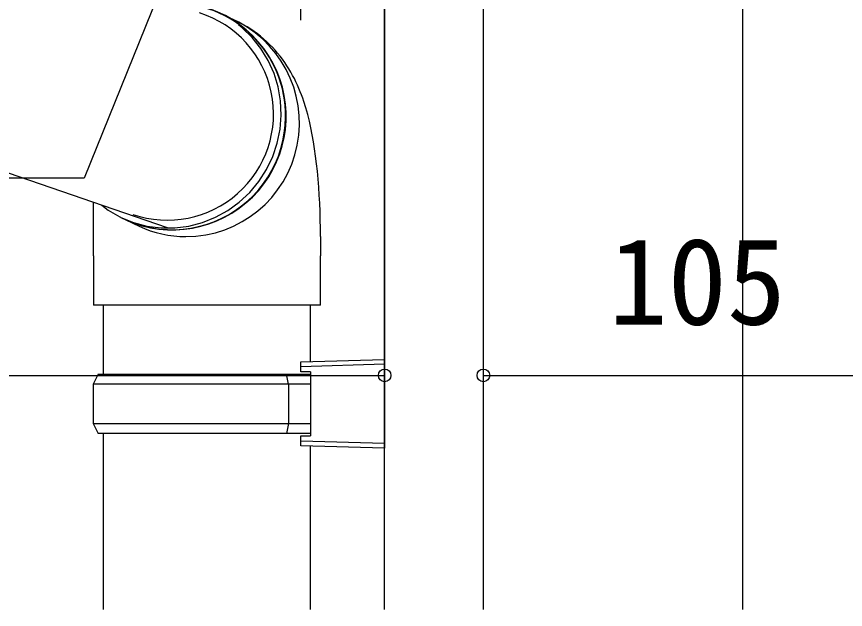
# Model space of a CAD drawing. Units: millimetres, scale not verified. Extents: x -1050 to 1050, y -1565 to 1556.
# Drawn here: x 153.5 to 321.3, y 205.6 to 325.7 of the extents above; entities that cross this region are included whole.
import ezdxf
from ezdxf.enums import TextEntityAlignment as Align

# ---------------------------------------------------------------- set-up
doc = ezdxf.new("R2010")
doc.units = ezdxf.units.MM
doc.header["$LTSCALE"] = 8
for name, color, linetype in [('0-4_YKK_12', 2, 'Continuous'), ('0-5_YKK_13', 4, 'Continuous'), ('0-6_YKK_D', 6, 'Continuous'), ('0-8_YSS_K', 3, 'Continuous')]:
    doc.layers.add(name, color=color, linetype=linetype)
doc.styles.add('ＭＳ ゴシック', font='')
doc.styles.get('ＭＳ ゴシック').set_extended_font_data('MS Gothic')

msp = doc.modelspace()

# ---------------------------------------------------------------- linework, layer by layer
at = {"layer": '0-4_YKK_12'}
for p, q in [((300.5, 1033), (300.5, 205.554)), ((210.999, 325.001), (210.999, 330.121))]:
    msp.add_line(p, q, dxfattribs=at)
at = {"layer": '0-5_YKK_13'}
for p, q in [((184.054, 282.915), (118.819, 305.291)), ((169, 288.079), (169, 277.24)), ((175.562, 284.541), (178.275, 283.255)), ((215, 281.127), (215.003, 277.241)), ((169.003, 277.241), (169.003, 267.241)), ((215.003, 267.241), (215.003, 277.241)), ((215.003, 267.241), (169.003, 267.241)), ((171, 267.241), (171, 253.241)), ((213, 255.8), (213, 267.241)), ((211, 255.741), (228, 256.241)), ((211, 254.742), (211, 255.741)), ((228, 255.242), (211, 254.742)), ((228, 256.241), (228, 238.241)), ((213, 253.741), (213, 240.741)), ((170, 253.241), (169, 251.241)), ((170, 253.241), (208.093, 253.241)), ((208.523, 251.241), (208.093, 253.241)), ((208.093, 253.241), (213, 253.241)), ((208.523, 251.241), (169, 251.241)), ((213, 251.241), (208.523, 251.241)), ((169, 243.241), (208.523, 243.241)), ((208.523, 243.241), (213, 243.241)), ((171, 241.241), (171, 205.554)), ((213, 241.241), (208.093, 241.241)), ((211, 240.741), (213, 240.741)), ((211, 239.741), (211, 240.741)), ((211, 239.741), (228, 239.241)), ((213, 205.554), (213, 238.682))]:
    msp.add_line(p, q, dxfattribs=at)
for points in [[(174.566, 285.019), (177.109, 283.992), (179.847, 283.276), (182.657, 282.915), (185.496, 282.915), (188.318, 283.276), (191.079, 283.992), (193.736, 285.051), (196.246, 286.437), (198.569, 288.128), (200.671, 290.098), (202.516, 292.315), (204.076, 294.745), (205.327, 297.348), (206.248, 300.085), (206.826, 302.911), (207.051, 305.783), (206.919, 308.654), (206.432, 311.481), (205.599, 314.217), (204.433, 316.821), (202.951, 319.25), (201.177, 321.467), (199.14, 323.437), (198.395, 324.043)], [(202.869, 321.737), (202.222, 322.246), (201.556, 322.735), (200.872, 323.201), (200.169, 323.64), (199.448, 324.051), (197.974, 324.824)], [(215, 281.127), (214.99, 282.829), (214.961, 284.527), (214.912, 286.216), (214.843, 287.89), (214.755, 289.546), (214.647, 291.18), (214.52, 292.788), (214.374, 294.367), (214.208, 295.915), (214.021, 297.431), (213.814, 298.913), (213.586, 300.362), (213.335, 301.78), (213.058, 303.168), (212.754, 304.532), (212.418, 305.876), (212.045, 307.206), (211.628, 308.528), (211.402, 309.188), (211.161, 309.848), (210.906, 310.509), (210.634, 311.17), (210.346, 311.831), (210.039, 312.494), (209.713, 313.156), (209.367, 313.817), (208.999, 314.476), (208.611, 315.132), (208.2, 315.784), (207.767, 316.431), (207.311, 317.07), (206.832, 317.7), (206.331, 318.319), (205.808, 318.927), (205.262, 319.522), (204.695, 320.101), (204.107, 320.664), (203.498, 321.21), (202.869, 321.737)], [(213, 253.741), (211, 253.741), (211, 254.742)], [(169, 251.241), (169, 243.241), (170, 241.241)], [(208.523, 251.241), (208.523, 243.241), (208.093, 241.241), (170, 241.241)], [(228, 238.241), (211, 238.741), (211, 239.741)]]:
    msp.add_lwpolyline(points, dxfattribs=at)
for centre, radius, start, end in [((185.033, 305.535), 23.032, 245.71754, 92.50339), ((185.207, 305.709), 22.72, 359.14292, 91.95248), ((183.992, 305.983), 21.503, 251.06837, 72.28766), ((187.694, 304.185), 23.058, 270.1488, 67.3002), ((184.961, 305.495), 22.964, 231.61189, 359.68511), ((187.741, 303.247), 22.12, 244.66039, 270.03274)]:
    msp.add_arc(centre, radius, start, end, dxfattribs=at)
at = {"layer": '0-6_YKK_D'}
for p, q in [((228, 418.999), (228, 252)), ((-622, 253), (228, 253)), ((248, 253), (353, 253))]:
    msp.add_line(p, q, dxfattribs=at)
msp.add_lwpolyline([(183.25, 332.999), (167.135, 293), (101.226, 293)], dxfattribs=at)
for centre in [(228, 253), (248, 253)]:
    msp.add_circle(centre, 1.275, dxfattribs=at)
at = {"layer": '0-8_YSS_K'}
for p, q in [((228, 205.554), (228, 1033)), ((248, 205.554), (248, 1033))]:
    msp.add_line(p, q, dxfattribs=at)

# ---------------------------------------------------------------- texts
at = {"layer": '0-6_YKK_D', "style": 'ＭＳ ゴシック'}
msp.add_text('105', height=17.6, dxfattribs=at).set_placement((273.364, 258), align=Align.BOTTOM_LEFT)

doc.saveas('drawing.dxf')
